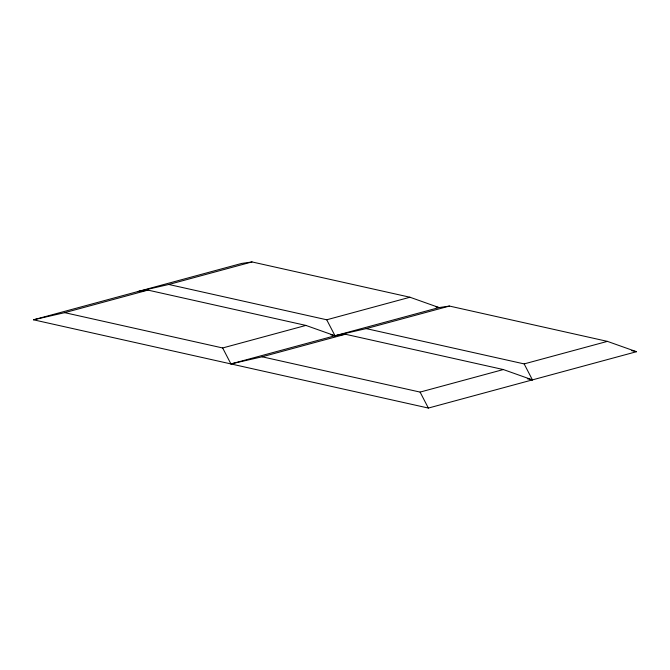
<?xml version="1.0" encoding="UTF-8"?>
<svg xmlns="http://www.w3.org/2000/svg" width="670" height="670" viewBox="0 0 670 670"><rect width="100%" height="100%" fill="white"/><g stroke="black" fill="none" stroke-linecap="round" stroke-linejoin="round"><path stroke-width="1" d="M33.5 319.799L241.635 263.444L252.029 261.937L409.973 297.237L439.068 307.572L449.461 306.064L607.405 341.373L636.5 351.708L428.365 408.064L33.5 319.799L64.705 312.656L147.961 290.11L305.905 325.419L335 335.754L345.393 334.246L503.338 369.547L532.432 379.89L524.158 363.911L366.205 328.61L335 335.754L330.93 334.849M147.961 290.11L137.568 291.626L168.773 284.474L252.029 261.937M64.705 312.656L222.658 347.965L305.905 325.419M168.773 284.474L326.726 319.783L409.973 297.237M222.658 347.965L230.932 363.936L439.068 307.572L436.011 306.894M230.932 363.936L262.137 356.792L345.393 334.246M366.205 328.61L449.461 306.064M262.137 356.792L420.09 392.092L503.338 369.547M524.158 363.911L607.405 341.373M631.408 350.569L636.5 351.708M527.34 378.751L532.432 379.89M420.09 392.092L428.365 408.064M326.726 319.783L335 335.754"/></g></svg>
